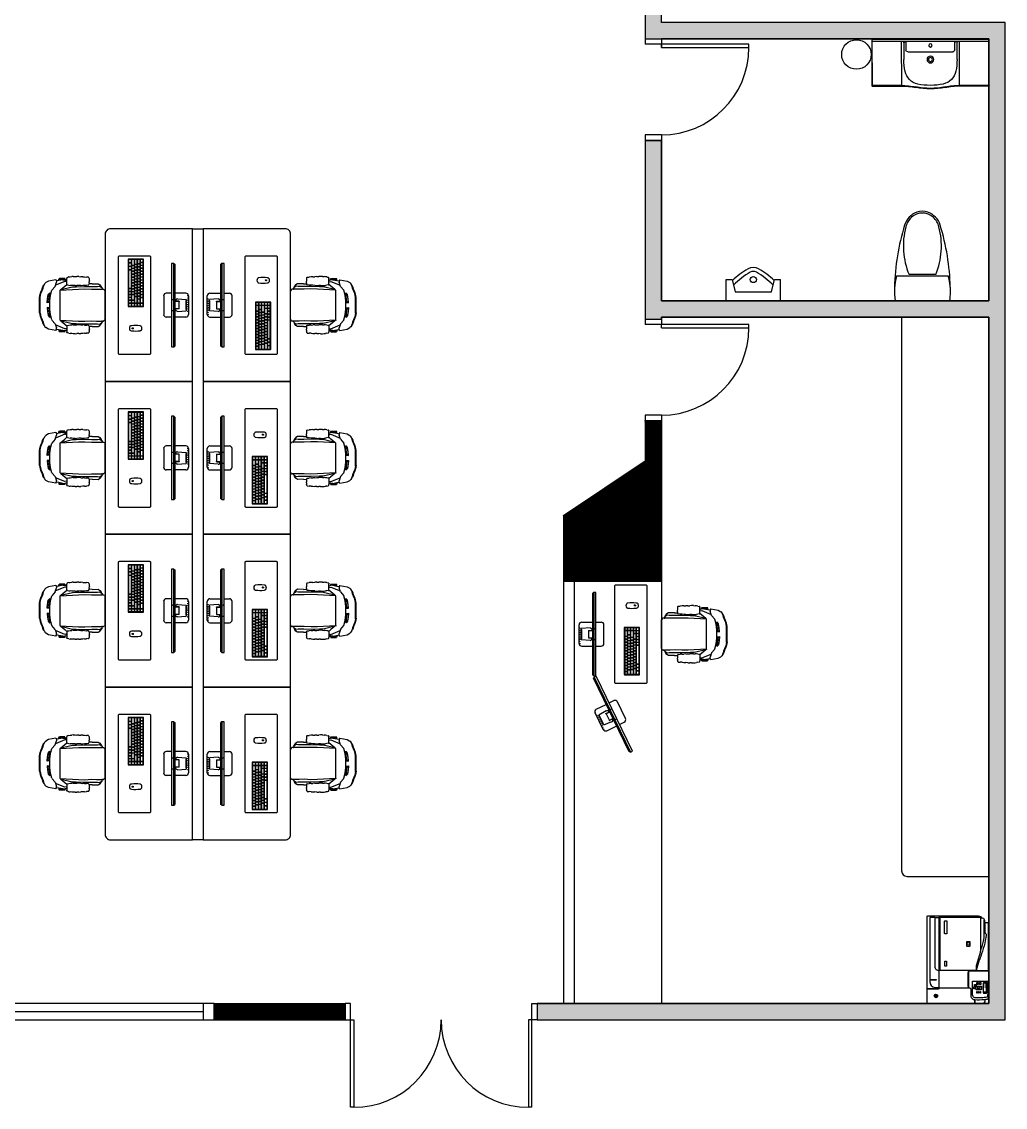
# Model space of a CAD drawing. Header units: centimetres. Extents: x 120 to 1760, y -2 to 1568.
# Drawn here: x 859 to 1760, y -2 to 993 of the extents above; entities that cross this region are included whole.
import ezdxf

# ---------------------------------------------------------------- set-up
doc = ezdxf.new("R2010")
doc.units = ezdxf.units.CM
doc.header["$MEASUREMENT"] = 0
for name, color, linetype in [('dwgmodels.com', 250, 'Continuous'), ('Furniture', 130, 'Continuous'), ('hatches', 166, 'Continuous'), ('SANTEH', 7, 'Continuous'), ('WIndows', 161, 'Continuous')]:
    doc.layers.add(name, color=color, linetype=linetype)

# ---------------------------------------------------------------- blocks, each defined once
blk = doc.blocks.new('Logo_Apple')
at = {"color": 0}
blk.add_lwpolyline([(1573, 1035, 0.60932574), (1668, -514, -0.13158971), (1143, -1402, -0.15253151), (846, -1554, -0.11925124), (661, -1541, -0.03241254), (435, -1453, 0.12443749), (138, -1397, 0.09953875), (-239, -1497, -0.08742046), (-451, -1559, -0.19162899), (-757, -1474, -0.0788772), (-1001, -1219, -0.16273057), (-1527, 270, -0.29917322), (-917, 1328, -0.21843141), (-209, 1340, 0.01759536), (9, 1258, 0.16365545), (191, 1258, 0.01485398), (341, 1313, -0.03626545), (651, 1413, -0.1104414), (932, 1418, -0.02065594), (1113, 1373, -0.14542297), (1502, 1122, -0.01539362), (1573, 1035)], format="xyb", dxfattribs=at)
blk.add_lwpolyline([(859, 2376, 0.40282968), (71, 1469, 0.40288947)], format="xyb", close=True, dxfattribs=at)
blk = doc.blocks.new('*U14')
blk.add_lwpolyline([(0.65, -0.75, 0.414214), (0.75, -0.65), (0.75, 0.65, 0.414214), (0.65, 0.75), (-0.65, 0.75, 0.414214), (-0.75, 0.65), (-0.75, -0.65, 0.414214), (-0.65, -0.75)], format="xyb", close=True)
blk = doc.blocks.new('*U15')
at = {"color": 0, "linetype": 'ByBlock', "lineweight": -2, "transparency": 16777216}
for p in [(0, 0), (1.55, 0), (3.1, 0), (4.65, 0), (6.2, 0), (7.75, 0), (9.3, 0), (10.85, 0), (12.4, 0), (13.95, 0), (15.5, 0), (17.05, 0)]:
    blk.add_blockref('*U14', p, dxfattribs=at)
blk = doc.blocks.new('*U16')
blk.add_lwpolyline([(0.65, -0.75, 0.414214), (0.75, -0.65), (0.75, 0.65, 0.414214), (0.65, 0.75), (-0.65, 0.75, 0.414214), (-0.75, 0.65), (-0.75, -0.65, 0.414214), (-0.65, -0.75)], format="xyb", close=True)
blk = doc.blocks.new('*U18')
at = {"color": 0, "linetype": 'ByBlock', "lineweight": -2, "transparency": 16777216}
for p in [(0, 0), (1.55, 0), (3.1, 0), (4.65, 0), (6.2, 0), (7.75, 0), (9.3, 0), (10.85, 0), (12.4, 0), (13.95, 0), (15.5, 0)]:
    blk.add_blockref('*U16', p, dxfattribs=at)
blk = doc.blocks.new('*U19')
blk.add_lwpolyline([(-0.78, -0.75), (0.78, -0.75, 0.414214), (0.88, -0.65), (0.88, 0.65, 0.414214), (0.78, 0.75), (-0.78, 0.75, 0.414214), (-0.88, 0.65), (-0.88, -0.65, 0.414214)], format="xyb", close=True)
blk = doc.blocks.new('*U20')
at = {"color": 0, "linetype": 'ByBlock', "lineweight": -2, "transparency": 16777216}
for p in [(0, 0), (1.8105, 0), (3.621, 0)]:
    blk.add_blockref('*U19', p, dxfattribs=at)
blk = doc.blocks.new('*U23')
blk.add_lwpolyline([(0.65, -0.75, 0.414214), (0.75, -0.65), (0.75, 0.65, 0.414214), (0.65, 0.75), (-0.65, 0.75, 0.414214), (-0.75, 0.65), (-0.75, -0.65, 0.414214), (-0.65, -0.75)], format="xyb", close=True)
blk = doc.blocks.new('*U21')
at = {"color": 0, "linetype": 'ByBlock', "lineweight": -2, "transparency": 16777216}
for p in [(0, 0), (1.55, 0), (3.1, 0), (4.65, 0), (6.2, 0), (7.75, 0), (9.3, 0), (10.85, 0), (12.4, 0), (13.95, 0)]:
    blk.add_blockref('*U23', p, dxfattribs=at)
blk = doc.blocks.new('*U26')
blk.add_lwpolyline([(0.65, -0.75, 0.414214), (0.75, -0.65), (0.75, 0.65, 0.414214), (0.65, 0.75), (-0.65, 0.75, 0.414214), (-0.75, 0.65), (-0.75, -0.65, 0.414214), (-0.65, -0.75)], format="xyb", close=True)
blk = doc.blocks.new('*U24')
at = {"color": 0, "linetype": 'ByBlock', "lineweight": -2, "transparency": 16777216}
for p in [(0, 0), (1.55, 0), (3.1, 0), (4.65, 0), (6.2, 0), (7.75, 0)]:
    blk.add_blockref('*U26', p, dxfattribs=at)
blk = doc.blocks.new('Gaming Keyboard')
for points in [[(1713.65, 1257.35, 0.414214), (1713.55, 1257.45), (1688.65, 1257.45, 0.414214), (1688.55, 1257.35), (1688.55, 1249.44, 0.414214), (1688.65, 1249.34), (1713.55, 1249.34, 0.414214), (1713.65, 1249.44)], [(1713.4, 1249.49, 0.414214), (1713.5, 1249.59), (1713.5, 1257.2, 0.414214), (1713.4, 1257.3), (1688.8, 1257.3, 0.414214), (1688.7, 1257.2), (1688.7, 1249.59, 0.414214), (1688.8, 1249.49)], [(1690.17, 1255.73, 0.414214), (1690.27, 1255.83), (1690.27, 1257.13, 0.414214), (1690.17, 1257.23), (1688.87, 1257.23, 0.414214), (1688.77, 1257.13), (1688.77, 1255.83, 0.414214), (1688.87, 1255.73)], [(1688.87, 1254.19), (1690.96, 1254.19, 0.414214), (1691.06, 1254.29), (1691.06, 1255.59, 0.414214), (1690.96, 1255.69), (1688.87, 1255.69, 0.414214), (1688.77, 1255.59), (1688.77, 1254.29, 0.414214)], [(1691.71, 1255.73, 0.414214), (1691.81, 1255.83), (1691.81, 1257.13, 0.414214), (1691.71, 1257.23), (1690.41, 1257.23, 0.414214), (1690.31, 1257.13), (1690.31, 1255.83, 0.414214), (1690.41, 1255.73)], [(1693.26, 1255.73, 0.414214), (1693.36, 1255.83), (1693.36, 1257.13, 0.414214), (1693.26, 1257.23), (1691.96, 1257.23, 0.414214), (1691.86, 1257.13), (1691.86, 1255.83, 0.414214), (1691.96, 1255.73)], [(1694.81, 1255.73, 0.414214), (1694.91, 1255.83), (1694.91, 1257.13, 0.414214), (1694.81, 1257.23), (1693.51, 1257.23, 0.414214), (1693.41, 1257.13), (1693.41, 1255.83, 0.414214), (1693.51, 1255.73)], [(1696.36, 1255.73, 0.414214), (1696.46, 1255.83), (1696.46, 1257.13, 0.414214), (1696.36, 1257.23), (1695.06, 1257.23, 0.414214), (1694.96, 1257.13), (1694.96, 1255.83, 0.414214), (1695.06, 1255.73)], [(1697.91, 1255.73, 0.414214), (1698.01, 1255.83), (1698.01, 1257.13, 0.414214), (1697.91, 1257.23), (1696.61, 1257.23, 0.414214), (1696.51, 1257.13), (1696.51, 1255.83, 0.414214), (1696.61, 1255.73)], [(1699.46, 1255.73, 0.414214), (1699.56, 1255.83), (1699.56, 1257.13, 0.414214), (1699.46, 1257.23), (1698.16, 1257.23, 0.414214), (1698.06, 1257.13), (1698.06, 1255.83, 0.414214), (1698.16, 1255.73)], [(1701.01, 1255.73, 0.414214), (1701.11, 1255.83), (1701.11, 1257.13, 0.414214), (1701.01, 1257.23), (1699.71, 1257.23, 0.414214), (1699.61, 1257.13), (1699.61, 1255.83, 0.414214), (1699.71, 1255.73)], [(1702.56, 1255.73, 0.414214), (1702.66, 1255.83), (1702.66, 1257.13, 0.414214), (1702.56, 1257.23), (1701.26, 1257.23, 0.414214), (1701.16, 1257.13), (1701.16, 1255.83, 0.414214), (1701.26, 1255.73)], [(1704.11, 1255.73, 0.414214), (1704.21, 1255.83), (1704.21, 1257.13, 0.414214), (1704.11, 1257.23), (1702.81, 1257.23, 0.414214), (1702.71, 1257.13), (1702.71, 1255.83, 0.414214), (1702.81, 1255.73)], [(1705.66, 1255.73, 0.414214), (1705.76, 1255.83), (1705.76, 1257.13, 0.414214), (1705.66, 1257.23), (1704.36, 1257.23, 0.414214), (1704.26, 1257.13), (1704.26, 1255.83, 0.414214), (1704.36, 1255.73)], [(1707.21, 1255.73, 0.414214), (1707.31, 1255.83), (1707.31, 1257.13, 0.414214), (1707.21, 1257.23), (1705.91, 1257.23, 0.414214), (1705.81, 1257.13), (1705.81, 1255.83, 0.414214), (1705.91, 1255.73)], [(1708.76, 1255.73, 0.414214), (1708.86, 1255.83), (1708.86, 1257.13, 0.414214), (1708.76, 1257.23), (1707.46, 1257.23, 0.414214), (1707.36, 1257.13), (1707.36, 1255.83, 0.414214), (1707.46, 1255.73)], [(1708.9, 1257.13), (1708.9, 1255.83, 0.414214), (1709, 1255.73), (1711.79, 1255.73, 0.414214), (1711.89, 1255.83), (1711.89, 1257.13, 0.414214), (1711.79, 1257.23), (1709, 1257.23, 0.414214)], [(1709.79, 1254.19), (1711.79, 1254.19, 0.414214), (1711.89, 1254.29), (1711.89, 1255.59, 0.414214), (1711.79, 1255.69), (1709.79, 1255.69, 0.414214), (1709.69, 1255.59), (1709.69, 1254.29, 0.414214)], [(1713.33, 1255.73, 0.414214), (1713.43, 1255.83), (1713.43, 1257.13, 0.414214), (1713.33, 1257.23), (1712.03, 1257.23, 0.414214), (1711.93, 1257.13), (1711.93, 1255.83, 0.414214), (1712.03, 1255.73)], [(1713.33, 1254.19, 0.414214), (1713.43, 1254.29), (1713.43, 1255.59, 0.414214), (1713.33, 1255.69), (1712.03, 1255.69, 0.414214), (1711.93, 1255.59), (1711.93, 1254.29, 0.414214), (1712.03, 1254.19)], [(1688.87, 1252.64), (1691.19, 1252.64, 0.414214), (1691.29, 1252.74), (1691.29, 1254.04, 0.414214), (1691.19, 1254.14), (1688.87, 1254.14, 0.414214), (1688.77, 1254.04), (1688.77, 1252.74, 0.414214)], [(1688.77, 1252.5), (1688.77, 1251.2, 0.414214), (1688.87, 1251.1), (1691.75, 1251.1, 0.414214), (1691.85, 1251.2), (1691.85, 1252.5, 0.414214), (1691.75, 1252.6), (1688.87, 1252.6, 0.414214)], [(1694.3, 1249.56), (1704.04, 1249.56, 0.414214), (1704.14, 1249.66), (1704.14, 1250.96, 0.414214), (1704.04, 1251.06), (1694.3, 1251.06, 0.414214), (1694.2, 1250.96), (1694.2, 1249.66, 0.414214)], [(1707.38, 1251.2, 0.414214), (1707.48, 1251.1), (1710.23, 1251.1, 0.414214), (1710.33, 1251.2), (1710.33, 1252.5, 0.414214), (1710.23, 1252.6), (1707.48, 1252.6, 0.414214), (1707.38, 1252.5)], [(1711.79, 1252.64, 0.414214), (1711.89, 1252.74), (1711.89, 1254.04, 0.414214), (1711.79, 1254.14), (1708.47, 1254.14, 0.414214), (1708.37, 1254.04), (1708.37, 1252.74, 0.414214), (1708.47, 1252.64)], [(1711.78, 1251.1, 0.414214), (1711.88, 1251.2), (1711.88, 1252.5, 0.414214), (1711.78, 1252.6), (1710.48, 1252.6, 0.414214), (1710.38, 1252.5), (1710.38, 1251.2, 0.414214), (1710.48, 1251.1)], [(1713.33, 1252.64, 0.414214), (1713.43, 1252.74), (1713.43, 1254.04, 0.414214), (1713.33, 1254.14), (1712.03, 1254.14, 0.414214), (1711.93, 1254.04), (1711.93, 1252.74, 0.414214), (1712.03, 1252.64)], [(1713.33, 1251.1, 0.414214), (1713.43, 1251.2), (1713.43, 1252.5, 0.414214), (1713.33, 1252.6), (1712.03, 1252.6, 0.414214), (1711.93, 1252.5), (1711.93, 1251.2, 0.414214), (1712.03, 1251.1)]]:
    blk.add_lwpolyline(points, format="xyb", close=True)
for name, p in [('*U15', (1691.85, 1254.94)), ('*U20', (1689.65, 1250.31)), ('*U18', (1692.08, 1253.39)), ('*U21', (1692.64, 1251.85)), ('*U24', (1704.93, 1250.31))]:
    blk.add_blockref(name, p)
blk = doc.blocks.new('iMac 27_top persp_dwgmodels.com')
at = {"layer": 'dwgmodels.com', "color": 0}
blk.add_lwpolyline([(233.3, -112.2, -0.198798), (246.3, -121.7, -0.10516), (247, -123.8, -0.060397), (247.5, -195.7, -0.156139), (242.2, -207.5, -0.13832), (236, -211.3, -0.081219), (222.7, -213, -0.081219), (209.4, -211.3, -0.13832), (203.2, -207.5, -0.156139), (197.9, -195.7, -0.060397), (198.4, -123.8, -0.10516), (199.1, -121.7, -0.198798), (212.1, -112.2, -0.111855)], format="xyb", close=True, dxfattribs=at)
at = {"xscale": 16.18889660343129, "yscale": 16.18889660343129, "zscale": 16.18889660343129}
blk.add_blockref('Gaming Keyboard', (-27706.2, -20451.1), dxfattribs=at)
at = {"layer": 'dwgmodels.com', "color": 0, "xscale": 0.002856511494637426, "yscale": 0.002856511494637426, "zscale": 0.002856511494637426}
blk.add_blockref('Logo_Apple', (223.3, -186.6), dxfattribs=at)
blk = doc.blocks.new('gamingchairplan')
at = {"layer": 'Furniture'}
for p, q in [((0.403, 0.634), (0.379, 0.623)), ((0.43, 0.638), (0.394, 0.623)), ((0.437, 0.647), (0.403, 0.634)), ((0.47, 0.646), (0.43, 0.638)), ((0.476, 0.652), (0.437, 0.647)), ((0.659, 0.646), (0.47, 0.646)), ((0.653, 0.652), (0.476, 0.652)), ((0.653, 0.652), (0.692, 0.647)), ((0.659, 0.646), (0.699, 0.638)), ((0.692, 0.647), (0.726, 0.634)), ((0.699, 0.638), (0.735, 0.623)), ((0.726, 0.634), (0.75, 0.623)), ((0.269, 0.462), (0.285, 0.547)), ((0.285, 0.547), (0.302, 0.58)), ((0.313, 0.59), (0.302, 0.58)), ((0.325, 0.597), (0.313, 0.59)), ((0.332, 0.602), (0.325, 0.597)), ((0.329, 0.599), (0.325, 0.597)), ((0.346, 0.605), (0.329, 0.599)), ((0.329, 0.599), (0.332, 0.602)), ((0.342, 0.611), (0.332, 0.602)), ((0.332, 0.602), (0.332, 0.601)), ((0.358, 0.617), (0.342, 0.611)), ((0.368, 0.612), (0.346, 0.605)), ((0.346, 0.471), (0.391, 0.51)), ((0.379, 0.623), (0.358, 0.617)), ((0.394, 0.623), (0.368, 0.612)), ((0.425, 0.538), (0.422, 0.533)), ((0.525, 0.537), (0.422, 0.533)), ((0.442, 0.553), (0.425, 0.538)), ((0.449, 0.551), (0.438, 0.535)), ((0.525, 0.539), (0.438, 0.535)), ((0.495, 0.561), (0.442, 0.553)), ((0.498, 0.558), (0.449, 0.551)), ((0.525, 0.565), (0.495, 0.561)), ((0.523, 0.561), (0.498, 0.558)), ((0.523, 0.561), (0.525, 0.56)), ((0.536, 0.563), (0.525, 0.565)), ((0.525, 0.539), (0.525, 0.56)), ((0.525, 0.56), (0.528, 0.558)), ((0.528, 0.558), (0.525, 0.539)), ((0.534, 0.538), (0.525, 0.537)), ((0.534, 0.538), (0.536, 0.563)), ((0.593, 0.563), (0.604, 0.565)), ((0.595, 0.538), (0.593, 0.563)), ((0.595, 0.538), (0.604, 0.537)), ((0.604, 0.56), (0.601, 0.558)), ((0.601, 0.558), (0.604, 0.539)), ((0.604, 0.565), (0.634, 0.561)), ((0.606, 0.561), (0.604, 0.56)), ((0.604, 0.539), (0.604, 0.56)), ((0.604, 0.539), (0.691, 0.535)), ((0.604, 0.537), (0.707, 0.533)), ((0.606, 0.561), (0.631, 0.558)), ((0.631, 0.558), (0.68, 0.551)), ((0.634, 0.561), (0.687, 0.553)), ((0.68, 0.551), (0.691, 0.535)), ((0.687, 0.553), (0.704, 0.538)), ((0.704, 0.538), (0.707, 0.533)), ((0.735, 0.623), (0.761, 0.612)), ((0.783, 0.471), (0.738, 0.51)), ((0.75, 0.623), (0.771, 0.617)), ((0.761, 0.612), (0.783, 0.605)), ((0.771, 0.617), (0.787, 0.611)), ((0.783, 0.605), (0.8, 0.599)), ((0.787, 0.611), (0.797, 0.602)), ((0.8, 0.599), (0.797, 0.602)), ((0.797, 0.602), (0.797, 0.601)), ((0.797, 0.602), (0.804, 0.597)), ((0.8, 0.599), (0.804, 0.597)), ((0.804, 0.597), (0.816, 0.59)), ((0.816, 0.59), (0.827, 0.58)), ((0.844, 0.547), (0.827, 0.58)), ((0.86, 0.462), (0.844, 0.547)), ((0.263, 0.427), (0.254, 0.422)), ((0.254, 0.359), (0.254, 0.422)), ((0.276, 0.427), (0.263, 0.427)), ((0.263, 0.354), (0.263, 0.427)), ((0.268, 0.38), (0.276, 0.427)), ((0.269, 0.462), (0.281, 0.454)), ((0.276, 0.427), (0.282, 0.454)), ((0.281, 0.454), (0.282, 0.454)), ((0.282, 0.454), (0.298, 0.454)), ((0.288, 0.359), (0.333, 0.467)), ((0.346, 0.471), (0.298, 0.454)), ((0.383, 0.403), (0.344, 0.357)), ((0.383, 0.403), (0.35, 0.269)), ((0.39, 0.412), (0.378, 0.2)), ((0.39, 0.412), (0.383, 0.403)), ((0.391, 0.414), (0.39, 0.412)), ((0.738, 0.414), (0.391, 0.414)), ((0.738, 0.414), (0.744, 0.414)), ((0.738, 0.414), (0.739, 0.412)), ((0.739, 0.412), (0.751, 0.2)), ((0.739, 0.412), (0.746, 0.403)), ((0.746, 0.403), (0.779, 0.269)), ((0.746, 0.403), (0.785, 0.357)), ((0.783, 0.471), (0.831, 0.454)), ((0.841, 0.359), (0.796, 0.467)), ((0.847, 0.454), (0.831, 0.454)), ((0.848, 0.454), (0.847, 0.454)), ((0.853, 0.427), (0.847, 0.454)), ((0.86, 0.462), (0.848, 0.454)), ((0.853, 0.427), (0.866, 0.427)), ((0.861, 0.38), (0.853, 0.427)), ((0.866, 0.427), (0.875, 0.422)), ((0.866, 0.354), (0.866, 0.427)), ((0.875, 0.359), (0.875, 0.422)), ((0.231, 0.261), (0.232, 0.278)), ((0.231, 0.261), (0.231, 0.238)), ((0.234, 0.295), (0.232, 0.278)), ((0.236, 0.311), (0.234, 0.295)), ((0.236, 0.311), (0.24, 0.328)), ((0.241, 0.33), (0.24, 0.328)), ((0.242, 0.332), (0.241, 0.33)), ((0.244, 0.333), (0.242, 0.332)), ((0.244, 0.333), (0.254, 0.336)), ((0.254, 0.359), (0.263, 0.354)), ((0.279, 0.336), (0.254, 0.336)), ((0.263, 0.354), (0.272, 0.354)), ((0.268, 0.38), (0.272, 0.354)), ((0.272, 0.354), (0.274, 0.343)), ((0.279, 0.336), (0.274, 0.343)), ((0.293, 0.336), (0.279, 0.336)), ((0.293, 0.336), (0.288, 0.359)), ((0.313, 0.336), (0.293, 0.336)), ((0.322, 0.334), (0.313, 0.336)), ((0.324, 0.334), (0.322, 0.334)), ((0.323, 0.333), (0.322, 0.334)), ((0.323, 0.333), (0.325, 0.332)), ((0.344, 0.357), (0.324, 0.334)), ((0.327, 0.33), (0.325, 0.332)), ((0.328, 0.328), (0.327, 0.33)), ((0.328, 0.328), (0.331, 0.311)), ((0.331, 0.311), (0.334, 0.295)), ((0.335, 0.278), (0.334, 0.295)), ((0.336, 0.261), (0.335, 0.278)), ((0.336, 0.238), (0.336, 0.261)), ((0.35, 0.269), (0.349, 0.225)), ((0.779, 0.269), (0.779, 0.225)), ((0.785, 0.357), (0.805, 0.334)), ((0.793, 0.261), (0.794, 0.278)), ((0.793, 0.261), (0.793, 0.238)), ((0.795, 0.295), (0.794, 0.278)), ((0.798, 0.311), (0.795, 0.295)), ((0.801, 0.328), (0.798, 0.311)), ((0.802, 0.33), (0.801, 0.328)), ((0.804, 0.332), (0.802, 0.33)), ((0.806, 0.333), (0.804, 0.332)), ((0.805, 0.334), (0.807, 0.334)), ((0.806, 0.333), (0.807, 0.334)), ((0.807, 0.334), (0.816, 0.336)), ((0.816, 0.336), (0.836, 0.336)), ((0.836, 0.336), (0.841, 0.359)), ((0.836, 0.336), (0.85, 0.336)), ((0.85, 0.336), (0.855, 0.343)), ((0.85, 0.336), (0.875, 0.336)), ((0.857, 0.354), (0.855, 0.343)), ((0.861, 0.38), (0.857, 0.354)), ((0.866, 0.354), (0.857, 0.354)), ((0.875, 0.359), (0.866, 0.354)), ((0.885, 0.333), (0.875, 0.336)), ((0.885, 0.333), (0.887, 0.332)), ((0.887, 0.332), (0.888, 0.33)), ((0.889, 0.328), (0.888, 0.33)), ((0.893, 0.311), (0.889, 0.328)), ((0.893, 0.311), (0.895, 0.295)), ((0.897, 0.278), (0.895, 0.295)), ((0.898, 0.261), (0.897, 0.278)), ((0.898, 0.238), (0.898, 0.261)), ((0.231, 0.238), (0.232, 0.216)), ((0.232, 0.194), (0.232, 0.216)), ((0.232, 0.194), (0.233, 0.172)), ((0.234, 0.149), (0.233, 0.172)), ((0.234, 0.149), (0.235, 0.127)), ((0.235, 0.127), (0.237, 0.105)), ((0.332, 0.127), (0.33, 0.105)), ((0.333, 0.149), (0.332, 0.127)), ((0.334, 0.172), (0.333, 0.149)), ((0.334, 0.172), (0.335, 0.194)), ((0.335, 0.194), (0.336, 0.216)), ((0.336, 0.238), (0.336, 0.216)), ((0.349, 0.225), (0.347, 0.128)), ((0.347, 0.128), (0.348, 0.044)), ((0.378, 0.2), (0.376, 0.124)), ((0.751, 0.2), (0.753, 0.124)), ((0.779, 0.225), (0.782, 0.128)), ((0.782, 0.128), (0.781, 0.044)), ((0.793, 0.238), (0.793, 0.216)), ((0.794, 0.194), (0.793, 0.216)), ((0.795, 0.172), (0.794, 0.194)), ((0.795, 0.172), (0.796, 0.149)), ((0.797, 0.127), (0.796, 0.149)), ((0.797, 0.127), (0.799, 0.105)), ((0.893, 0.127), (0.892, 0.105)), ((0.893, 0.127), (0.895, 0.149)), ((0.895, 0.149), (0.896, 0.172)), ((0.897, 0.194), (0.896, 0.172)), ((0.898, 0.238), (0.897, 0.216)), ((0.897, 0.194), (0.897, 0.216)), ((0.239, 0.083), (0.237, 0.105)), ((0.24, 0.08), (0.239, 0.083)), ((0.24, 0.08), (0.241, 0.078)), ((0.244, 0.077), (0.241, 0.078)), ((0.244, 0.077), (0.254, 0.075)), ((0.254, 0.075), (0.264, 0.074)), ((0.264, 0.074), (0.274, 0.073)), ((0.274, 0.073), (0.284, 0.072)), ((0.294, 0.073), (0.284, 0.072)), ((0.304, 0.074), (0.294, 0.073)), ((0.304, 0.074), (0.314, 0.075)), ((0.324, 0.077), (0.314, 0.075)), ((0.315, 0.04), (0.314, 0.075)), ((0.314, 0.075), (0.314, 0.075)), ((0.315, 0.04), (0.314, -0.03)), ((0.326, 0.078), (0.324, 0.077)), ((0.328, 0.08), (0.326, 0.078)), ((0.329, 0.083), (0.328, 0.08)), ((0.33, 0.105), (0.329, 0.083)), ((0.348, 0.044), (0.348, -0.024)), ((0.376, 0.124), (0.379, 0.045)), ((0.379, 0.045), (0.379, -0.012)), ((0.753, 0.124), (0.749, 0.045)), ((0.749, 0.045), (0.75, -0.012)), ((0.781, 0.044), (0.781, -0.024)), ((0.8, 0.083), (0.799, 0.105)), ((0.801, 0.08), (0.8, 0.083)), ((0.801, 0.08), (0.803, 0.078)), ((0.805, 0.077), (0.803, 0.078)), ((0.805, 0.077), (0.815, 0.075)), ((0.814, 0.04), (0.815, 0.075)), ((0.814, 0.04), (0.815, -0.03)), ((0.815, 0.075), (0.825, 0.074)), ((0.815, 0.075), (0.815, 0.075)), ((0.825, 0.074), (0.835, 0.073)), ((0.835, 0.073), (0.845, 0.072)), ((0.855, 0.073), (0.845, 0.072)), ((0.855, 0.073), (0.865, 0.074)), ((0.865, 0.074), (0.875, 0.075)), ((0.885, 0.077), (0.875, 0.075)), ((0.885, 0.077), (0.888, 0.078)), ((0.889, 0.08), (0.888, 0.078)), ((0.89, 0.083), (0.889, 0.08)), ((0.89, 0.083), (0.892, 0.105)), ((0.314, -0.03), (0.327, -0.051)), ((0.327, -0.051), (0.349, -0.065)), ((0.349, -0.065), (0.329, -0.051)), ((0.348, -0.024), (0.344, -0.051)), ((0.344, -0.051), (0.364, -0.076)), ((0.364, -0.076), (0.349, -0.065)), ((0.364, -0.076), (0.373, -0.078)), ((0.379, -0.081), (0.373, -0.078)), ((0.373, -0.078), (0.379, -0.08)), ((0.379, -0.012), (0.379, -0.051)), ((0.379, -0.051), (0.379, -0.074)), ((0.379, -0.08), (0.379, -0.074)), ((0.379, -0.08), (0.379, -0.081)), ((0.379, -0.081), (0.379, -0.092)), ((0.73, -0.112), (0.399, -0.112)), ((0.75, -0.012), (0.75, -0.051)), ((0.75, -0.051), (0.75, -0.074)), ((0.75, -0.08), (0.75, -0.074)), ((0.75, -0.081), (0.756, -0.078)), ((0.756, -0.078), (0.75, -0.08)), ((0.75, -0.08), (0.75, -0.081)), ((0.75, -0.081), (0.75, -0.092)), ((0.765, -0.076), (0.756, -0.078)), ((0.785, -0.051), (0.765, -0.076)), ((0.765, -0.076), (0.78, -0.065)), ((0.802, -0.051), (0.78, -0.065)), ((0.78, -0.065), (0.8, -0.051)), ((0.781, -0.024), (0.785, -0.051)), ((0.815, -0.03), (0.802, -0.051))]:
    blk.add_line(p, q, dxfattribs=at)
for centre, radius, start, end in [((0.564, -0.106), 0.64, 74.2921, 105.7079), ((0.399, -0.092), 0.02, 180, 270), ((0.73, -0.092), 0.02, 270, 0)]:
    blk.add_arc(centre, radius, start, end, dxfattribs=at)
blk = doc.blocks.new('HPprint_front')
at = {"color": 0}
for points in [[(234.5, 276.8), (255.1, 276.8, -0.425519), (256.2, 275.7), (256.2, 3.7, -0.472418), (251.7, 0), (-251.7, 0, -0.429109), (-254.5, 2.9), (-254.5, 296.6, -0.13531), (-249.7, 314, -0.288486), (-243.4, 317.2), (-242.7, 323.5, -0.259599), (-237.5, 330.9, -0.068215), (-229.2, 333.6, -0.004888), (-216.5, 335.6), (-216.5, 355.3, -0.435669), (-213.7, 358, -0.647858)], [(-243.4, 317.2), (-243.9, 313.2, 0.013483), (-244.1, 310.6, -0.3581), (-244.7, 309.9, 3.116785)], [(-233.1, 330.9), (-148.1, 330.9, -0.051153), (-108.6, 325.9, -0.000172), (-46.6, 309.4, -1.176475)], [(-213.7, 358), (145.6, 358, -0.018364), (227.5, 355, -0.273446), (229.4, 353.7, -0.062859), (230.9, 348.9, -0.016498), (233.1, 333.6, -0.043918), (234.5, 276.8, -0.379837), (214.8, 257.2), (178.5, 257.2, 0.395041), (164.9, 244.5, -0.393843), (162.8, 242.5, -0.002073), (67.4, 242.5, -0.415099), (65, 245), (65, 354.9, -0.457824), (67.4, 356.9), (69, 356.9)], [(-159.6, 334.4, 0.175282), (-149.8, 342.3, -0.248272), (-148.1, 343.3, -0.060193), (-127.3, 341.8, -0.043084), (-5.2, 306.8, 0.028497), (49.8, 289.3, 0.034703), (62.4, 287, 0.056161)], [(163.4, 239.9, -0.026803), (162.9, 239.9, -0.002073), (67.4, 239.9, -0.414449), (62.4, 245), (62.4, 354.9, -0.027217), (62.4, 355.4)], [(162.9, 344.7), (138.9, 344.7, 0.414214), (137.4, 343.2), (137.4, 329.2, 0.397909), (139.1, 327.6), (162.9, 327.6)], [(162.9, 344.7), (186.9, 344.7, -0.414214), (188.4, 343.2), (188.4, 329.2, -0.397909), (186.8, 327.6), (162.9, 327.6)], [(219.4, 276.5), (219.4, 315.3, 0.049332), (216, 349.4, 0.307333), (212.5, 352.9, 0.034639), (201.6, 354.1, 2.762267)], [(232.7, 336.9), (242.4, 335.6, -0.256403), (252.9, 327.8, -0.099958), (255, 318.9, 0.00164), (256.1, 287.8, -0.013169), (256.2, 279.4, -0.390863), (255.3, 278.4), (234.6, 278.4)], [(-244.7, 309.9), (-52.1, 309.9, -0.081438), (-41.3, 308.1), (30.1, 286.6, 0.046355), (36.3, 285.4), (60.3, 285.4, -0.480268), (62.4, 282.8), (62.4, 70.8)], [(-243.7, 44.6), (-245.5, 44.6, 0.359754), (-246.7, 43.5), (-246.7, 19.7, 0.411734), (-242.2, 15.1), (127.1, 15.1, 0.379672), (161.8, 46), (161.8, 69.5)], [(167.1, 0), (167.1, 66, 0.358533), (162.5, 69.5), (-243.7, 69.5), (-243.7, 44.6), (38.9, 44.6, 0.425213), (62.9, 69.5, -8.197027)], [(-226.6, 113.9, -0.414214), (-225.1, 115.4), (-152.5, 115.4, -0.414214), (-150.9, 113.9), (-150.9, 103.5)], [(-150.9, 103.5, -0.414214), (-152.5, 102), (-225.1, 102, -0.414214), (-226.6, 103.5), (-226.6, 113.9)], [(161.8, 69.5, 0.398296), (164.9, 72.3, 14.030842)], [(169.6, 0), (169.6, 66.3, 0.276564), (164.8, 71.7, 0.276564)], [(211.1, 54.1), (211.1, 50.9, -1), (210.3, 50.9), (210.3, 54.1, -1), (211.1, 54.1)]]:
    blk.add_lwpolyline(points, format="xyb", dxfattribs=at)
for points in [[(-216.5, 335.6), (-156.8, 335.6)], [(-213.7, 355.4), (62.4, 355.4)], [(207.1, 264.2), (124.1, 264.2), (124.1, 354.1), (201.6, 354.1)], [(-246.3, 308.3), (-246.3, 75.2)], [(164.9, 238.4), (164.9, 72.3)], [(-243.7, 71.1), (-243.7, 73.7), (-254.5, 73.7)], [(-243.7, 69.5), (-243.7, 71.1), (-254.5, 71.1)], [(-243.7, 73.7), (62.4, 73.7)]]:
    blk.add_lwpolyline(points, dxfattribs=at)
for points in [[(138.1, 325.9), (190.8, 325.9, 0.414214), (193.9, 328.9), (193.9, 346, 0.414214), (192.3, 347.5), (133.5, 347.5, 0.414214), (132, 346), (132, 332, 0.414214)], [(132.6, 311, -0.414214), (134.2, 312.6), (142.8, 312.6, -0.414214), (144.3, 311), (144.3, 306.5, -0.414214), (142.8, 305), (134.2, 305, -0.414214), (132.6, 306.5)], [(132.6, 296, -0.414214), (134.2, 297.5), (142.8, 297.5, -0.414214), (144.3, 296), (144.3, 291.4, -0.414214), (142.8, 289.9), (134.2, 289.9, -0.414214), (132.6, 291.4)], [(143.9, 283.5, -0.414214), (145.4, 285.1), (152.2, 285.1, -0.414214), (153.7, 283.5), (153.7, 276.8, -0.414214), (152.2, 275.3), (145.4, 275.3, -0.414214), (143.9, 276.8)], [(153.9, 314.2, -0.414214), (155.5, 315.7), (172.8, 315.7, -0.414214), (174.4, 314.2), (174.4, 286.8, -0.414214), (172.8, 285.3), (155.5, 285.3, -0.414214), (153.9, 286.8)], [(158.3, 278.1, -0.414214), (159.8, 279.6), (168.5, 279.6, -0.414214), (170, 278.1), (170, 273.5, -0.414214), (168.5, 272), (159.8, 272, -0.414214), (158.3, 273.5)], [(158.4, 303.9, -0.414214), (160.8, 306.3), (167.5, 306.3, -0.414214), (169.9, 303.9), (169.9, 297.2, -0.414214), (167.5, 294.8), (160.8, 294.8, -0.414214), (158.4, 297.2)], [(-80.4, 249.2, -0.414214), (-77.3, 246.2), (-77.3, 233.9, -0.414214), (-80.4, 230.8), (-103.3, 230.8, -0.414214), (-106.3, 233.9), (-106.3, 246.2, -0.414214), (-103.3, 249.2)], [(119.3, 24.2, -1), (114.3, 24.2), (114.3, 50, -1), (119.3, 50)]]:
    blk.add_lwpolyline(points, format="xyb", close=True, dxfattribs=at)
for points in [[(185.6, 311.3), (195.3, 311.3), (195.3, 309), (185.6, 309)], [(185.6, 301.3), (195.3, 301.3), (195.3, 299), (185.6, 299)], [(185.6, 290.9), (195.3, 290.9), (195.3, 288.6), (185.6, 288.6)], [(7.9, 112), (38.1, 112), (38.1, 102.8), (7.9, 102.8)]]:
    blk.add_lwpolyline(points, close=True, dxfattribs=at)
for centre, radius in [((138.5, 293.7), 2.66), ((-91.8, 240), 7.92), ((210.7, 51.4), 10.5), ((210.7, 51.4), 7.1)]:
    blk.add_circle(centre, radius, dxfattribs=at)
for centre, radius, start, end in [((-244.7, 308.3), 1.54, 90, 180), ((207.1, 276.5), 12.3, 270, 0), ((163.4, 238.4), 1.54, 0, 90), ((-244.7, 75.2), 1.54, 180, 270), ((210.7, 51.4), 3.22, 135.00853, 44.99147), ((208.8, 53.3), 0.489, 315.00853, 135.00853), ((210.7, 51.4), 2.25, 135.00853, 44.99147), ((212.6, 53.3), 0.489, 44.99147, 224.99147)]:
    blk.add_arc(centre, radius, start, end, dxfattribs=at)
blk = doc.blocks.new('Dell S2340T 23-Inch 10-point Multi-Touch Monitor')
at = {"color": 0}
for p, q in [((-77.3, -17.2), (-77.3, -88.7)), ((-40.1, -70.4), (-36, -14.3)), ((-29.2, -14.3), (-29.2, -17.2)), ((-28.6, -14.3), (-28.6, -16.6)), ((-24.6, -60.1), (-24.6, -82.1)), ((-24.6, -60.1), (-24, -60.1)), ((-24, -60.1), (-24, -88.7)), ((-24, -62.9), (24, -62.9)), ((24, -60.1), (24, -88.7)), ((24, -60.1), (24.6, -60.1)), ((24.6, -60.1), (24.6, -82.1)), ((28.6, -14.3), (28.6, -16.6)), ((29.2, -14.3), (29.2, -17.2)), ((40.1, -70.4), (36, -14.3)), ((77.3, -17.2), (77.3, -88.7)), ((-268.9, -94.4), (-264.1, -88.7)), ((-264.1, -88.7), (264.1, -88.7)), ((-77.3, -108.7), (-77.3, -143.1)), ((77.3, -108.7), (77.3, -143.1)), ((268.9, -94.4), (264.1, -88.7))]:
    blk.add_line(p, q, dxfattribs=at)
for points in [[(-60.1, 0), (60.1, 0)], [(-36, -14.3), (36, -14.3)], [(-29.2, -17.2), (29.2, -17.2)], [(-28.6, -16.6), (28.6, -16.6)], [(-268.9, -108.7), (268.9, -108.7), (268.9, -94.4), (-268.9, -94.4), (-268.9, -108.7)], [(-60.1, -160.2), (60.1, -160.2)]]:
    blk.add_lwpolyline(points, dxfattribs=at)
for points in [[(-40.1, -70.4, 0.263666), (-36.6, -80.4), (-33.6, -82.1), (-24.6, -82.1)], [(40.1, -70.4, -0.263666), (36.6, -80.4), (33.6, -82.1), (24.6, -82.1)]]:
    blk.add_lwpolyline(points, format="xyb", dxfattribs=at)
for centre, radius in [((-60.7, -3.8), 1.73), ((-46.4, -3.8), 1.73), ((-32.1, -3.8), 1.73), ((-17.8, -3.8), 1.73), ((-3.5, -3.8), 1.73), ((10.8, -3.8), 1.73), ((25.1, -3.8), 1.73), ((39.4, -3.8), 1.73), ((-35.8, -101.6), 1.14), ((35.8, -101.6), 1.14)]:
    blk.add_circle(centre, radius, dxfattribs=at)
for centre, start, end in [((-60.1, -17.2), 90, 180), ((60.1, -17.2), 0, 90), ((-60.1, -143.1), 180, 270), ((60.1, -143.1), 270, 0)]:
    blk.add_arc(centre, 17.2, start, end, dxfattribs=at)
blk = doc.blocks.new('PISUARS3')
for p, q in [((-234, 0), (234, 0)), ((-234, 0), (-234, -182)), ((234, 0), (234, -182)), ((-156, -78), (-182, -182)), ((156, -78), (-156, -78)), ((182, -182), (156, -78)), ((-182, -182), (-234, -182)), ((234, -182), (182, -182))]:
    blk.add_line(p, q)
blk.add_circle((0, -182), 26)
for centre, radius, start, end in [((310.3, 348.8), 716.4, 226.8228, 240.2549), ((312.7, 347.1), 682.2, 224.9704, 240.2549), ((-312.7, 347.1), 682.2, 299.745, 315.0295), ((-310.3, 348.8), 716.4, 299.7451, 313.1771), ((0, -194.2), 91, 240.2552, 299.7448), ((0, -200.1), 52, 240.255, 299.745)]:
    blk.add_arc(centre, radius, start, end)
blk = doc.blocks.new('s_02')
at = {"layer": 'SANTEH', "color": 4}
for p, q in [((-520.5, -2.8), (-519.8, -209.5)), ((-520.5, -2.8), (-519.8, -209.5)), ((0, 0), (-519.4, -1.7)), ((0, 0), (-519.4, -1.7)), ((-517.6, -207.3), (-518.3, -5)), ((-1, -11.7), (-518.3, -13.5)), ((-517.2, -3.9), (-2.2, -2.2)), ((-387.2, -207.9), (-387.9, -13)), ((-378.3, -17.4), (-378.1, -92.6)), ((-368.3, -17.3), (-368.2, -50.3)), ((-150.9, -49.6), (-151, -16.6)), ((-140.7, -91.8), (-141, -16.6)), ((-131.4, -12.2), (-130.8, -207.1)), ((-1.1, -3.3), (-0.4, -205.6)), ((1.8, -207.7), (1.1, -1.1)), ((1.8, -207.7), (1.1, -1.1)), ((-360.4, -58.1), (-158.7, -57.4)), ((-518.7, -210.5), (-389.4, -210.1)), ((-518.7, -210.5), (-389.4, -210.1)), ((-389.4, -207.9), (-516.6, -208.4)), ((-1.5, -206.6), (-128.6, -207.1)), ((-128.6, -209.2), (0.7, -208.8)), ((-128.6, -209.2), (0.7, -208.8))]:
    blk.add_line(p, q, dxfattribs=at)
at = {"layer": 'SANTEH', "color": 4, "extrusion": (0, 0, -1)}
for centre, major_axis, start_param, end_param in [((0, -1.1), (0, -1.09), 3.141593, 4.712389), ((0, -1.1), (0, -1.09), 3.141593, 4.712389), ((-519.4, -2.8), (0, -1.09), 1.570796, 3.141593), ((-519.4, -2.8), (0, -1.09), 1.570796, 3.141593), ((-517.2, -5), (0, -1.09), 1.570796, 3.141593), ((-374, -17.3), (0.01, -4.35), 1.570796, 3.141593), ((-372.7, -17.3), (0.01, -4.35), 3.141593, 4.712389), ((-259.6, -29.1), (0.03, -7.61), 1.570796326742689, 7.853981633922276), ((-146.6, -16.6), (0.01, -4.35), 1.570796, 3.141593), ((-145.3, -16.6), (0.01, -4.35), 3.141593, 4.712389), ((-2.2, -3.3), (0, -1.09), 3.141593, 4.712389), ((-128, -91.8), (0.8, -250.2), 1.359365, 1.570796), ((-360.4, -50.3), (0.03, -7.83), 0, 1.570796), ((-259.4, -92.2), (0.1, -15.2), 1.570796326791235, 7.853981633970822), ((-259.4, -92.2), (0.03, -8.7), 1.570796326873691, 7.853981634053278), ((-158.7, -49.6), (0.03, -7.83), -1.570796, 0), ((-390.8, -92.7), (0.8, -250.2), -1.570796, -1.359365), ((-218.1, -129.1), (0.2, -73.7), -1.359365, -0.211723), ((-300.4, -129.4), (0.2, -73.7), 0.211723, 1.359365), ((-518.7, -209.5), (0, -1.09), 0, 1.570796), ((-518.7, -209.5), (0, -1.09), 0, 1.570796), ((-516.6, -207.3), (0, -1.09), 0, 1.570796), ((-388.3, -539.7), (1.1, -331.7), 3.141593, 3.34093), ((-388.3, -539.7), (1.1, -329.5), 3.141593, 3.34093), ((-388.3, -539.7), (1.1, -329.5), 3.141593, 3.34093), ((-260.1, 106.8), (1.1, -329.5), -0.199337, 0.199337), ((-260.1, 106.8), (1.1, -329.5), -0.199337, 0.199337), ((-260.1, 106.8), (1.1, -327.4), -0.199337, 0.199337), ((-259.9, 62.3), (0.9, -269.6), -0.211723, 0.211723), ((-127.5, -538.8), (1.1, -331.7), 2.942255, 3.141593), ((-127.5, -538.8), (1.1, -329.5), 2.942255, 3.141593), ((-127.5, -538.8), (1.1, -329.5), 2.942255, 3.141593), ((-1.5, -205.6), (0, -1.09), 4.712389, 6.283185), ((0.7, -207.7), (0, -1.09), 4.712389, 6.283185), ((0.7, -207.7), (0, -1.09), 4.712389, 6.283185)]:
    blk.add_ellipse(centre, major_axis=major_axis, ratio=0.99914, start_param=start_param, end_param=end_param, dxfattribs=at)
blk = doc.blocks.new('S_36')
at = {"layer": 'SANTEH', "color": 4}
for p, q in [((-466, 450), (466, 450)), ((239, 471), (-239, 471)), ((-491, 0), (491, 0))]:
    blk.add_line(p, q, dxfattribs=at)
blk.add_lwpolyline([(-466, 450), (-491, 337), (-503, 227), (-503, 112), (-491, 0)], dxfattribs=at)
for centre, radius, start, end in [((27, 1250), 364, 110.4524, 162.7523), ((0, 1290), 286, 46.8543, 133.1457), ((0, 1323), 286, 69.5476, 110.4524), ((-27, 1250), 364, 17.2477, 69.5476), ((52, 1235), 362, 133.1457, 165.2214), ((-52, 1235), 362, 14.7786, 46.8543), ((3549, 157), 4051, 162.7523, 178.7776), ((996, 985), 1338, 165.2214, 202.6263), ((-996, 985), 1338, 337.3737, 14.7786), ((-3549, 157), 4051, 1.2224, 17.2477), ((-525, 169), 1030, 7.7399, 15.822), ((-525, 169), 1030, 350.5377, 7.7399)]:
    blk.add_arc(centre, radius, start, end, dxfattribs=at)

msp = doc.modelspace()

# ---------------------------------------------------------------- hatches: boundary and pattern name
at = {"layer": 'hatches'}
h = msp.add_hatch(dxfattribs=at)
h.set_pattern_fill('ANSI31', color=256)
h.paths.add_polyline_path([(960.38, 1450.17), (945.38, 1450.17), (945.38, 1207.17), (945.38, 1192.17), (960.38, 1192.17), (1430.38, 1192.17), (1430.38, 1042.17), (1090.38, 1042.17), (1090.38, 1027.17), (1430.38, 1027.17), (1430.38, 992.17), (1430.38, 977.17), (1445.38, 977.17), (1745.38, 977.17), (1745.38, 737.17), (1445.38, 737.17), (1445.38, 884.17), (1430.38, 884.17), (1430.38, 722.47), (1430.38, 720.35), (1445.38, 720.35), (1445.38, 722.17), (1745.38, 722.17), (1745.38, 93.17), (1691.36, 93.17), (1331.38, 93.17), (1331.38, 78.17), (1760.38, 78.17), (1760.38, 992.17), (1445.38, 992.17), (1445.38, 1553.17), (1445.38, 1568.17), (120.38, 1568.17), (120.38, 78.17), (135.38, 78.17), (135.38, 93.17), (135.38, 1192.17), (605.38, 1192.17), (620.38, 1192.17), (620.38, 1207.17), (620.38, 1450.17), (605.38, 1450.17), (605.38, 1207.17), (135.38, 1207.17), (135.38, 1302.37), (135.38, 1397.58), (135.38, 1553.17), (605.38, 1553.17), (605.38, 1543.17), (620.38, 1543.17), (620.38, 1553.17), (945.38, 1553.17), (945.38, 1543.17), (960.38, 1543.17), (960.38, 1544.99), (960.38, 1553.17), (1430.38, 1553.17), (1430.38, 1207.17), (1335.17, 1207.17), (1253.93, 1207.17), (1172.69, 1207.17), (1077.48, 1207.17), (960.38, 1207.17)], flags=17)
h.paths.add_polyline_path([(960.38, 1450.17), (945.38, 1450.17), (945.38, 1207.17), (945.38, 1192.17), (960.38, 1192.17), (1430.38, 1192.17), (1430.38, 1042.17), (1090.38, 1042.17), (1090.38, 1027.17), (1430.38, 1027.17), (1430.38, 992.17), (1430.38, 977.17), (1445.38, 977.17), (1745.38, 977.17), (1745.38, 737.17), (1445.38, 737.17), (1445.38, 884.17), (1430.38, 884.17), (1430.38, 720.35), (1445.38, 720.35), (1445.38, 722.17), (1745.38, 722.17), (1745.38, 93.17), (1691.36, 93.17), (1331.38, 93.17), (1331.38, 78.17), (1760.38, 78.17), (1760.38, 992.17), (1445.38, 992.17), (1445.38, 1553.17), (1445.38, 1568.17), (120.38, 1568.17), (120.38, 78.17), (135.38, 78.17), (135.38, 93.17), (135.38, 1192.17), (605.38, 1192.17), (620.38, 1192.17), (620.38, 1207.17), (620.38, 1450.17), (605.38, 1450.17), (605.38, 1207.17), (135.38, 1207.17), (135.38, 1302.37), (135.38, 1397.58), (135.38, 1553.17), (605.38, 1553.17), (605.38, 1543.17), (620.38, 1543.17), (620.38, 1553.17), (945.38, 1553.17), (945.38, 1543.17), (960.38, 1543.17), (960.38, 1544.99), (960.38, 1553.17), (1430.38, 1553.17), (1430.38, 1207.17), (1335.17, 1207.17), (1253.93, 1207.17), (1172.69, 1207.17), (1077.48, 1207.17), (960.38, 1207.17)], flags=17)
h = msp.add_hatch(dxfattribs=at)
h.set_pattern_fill('ANSI31', color=256)
h.paths.add_polyline_path([(1445.38, 1553.17), (1445.38, 1568.17), (120.38, 1568.17), (120.38, 78.17), (135.38, 78.17), (135.38, 93.17), (135.38, 1192.17), (605.38, 1192.17), (620.38, 1192.17), (620.38, 1207.17), (620.38, 1450.17), (605.38, 1450.17), (605.38, 1207.17), (135.38, 1207.17), (135.38, 1302.37), (135.38, 1397.58), (135.38, 1553.17), (605.38, 1553.17), (605.38, 1543.17), (620.38, 1543.17), (620.38, 1553.17), (945.38, 1553.17), (945.38, 1543.17), (960.38, 1543.17), (960.38, 1544.99), (960.38, 1553.17), (1430.38, 1553.17), (1430.38, 1207.17), (1335.17, 1207.17), (1253.93, 1207.17), (1172.69, 1207.17), (1077.48, 1207.17), (960.38, 1207.17), (960.38, 1450.17), (945.38, 1450.17), (945.38, 1207.17), (945.38, 1192.17), (960.38, 1192.17), (1430.38, 1192.17), (1430.38, 1042.17), (1090.38, 1042.17), (1090.38, 1027.17), (1430.38, 1027.17), (1430.38, 992.17), (1430.38, 977.17), (1445.38, 977.17), (1745.38, 977.17), (1745.38, 737.17), (1445.38, 737.17), (1445.38, 884.17), (1430.38, 884.17), (1430.38, 722.47), (1430.38, 720.35), (1445.38, 720.35), (1445.38, 722.17), (1745.38, 722.17), (1745.38, 93.17), (1691.36, 93.17), (1331.38, 93.17), (1331.38, 78.17), (1760.38, 78.17), (1760.38, 992.17), (1445.38, 992.17)])
h = msp.add_hatch(dxfattribs=at)
h.set_pattern_fill('ANSI31', color=256)
h.paths.add_polyline_path([(1445.38, 480.17), (1445.38, 627.35), (1430.38, 627.35), (1430.38, 590.17), (1355.38, 540.17), (1355.38, 480.17)])
h = msp.add_hatch(dxfattribs=at)
h.set_pattern_fill('ANSI31', color=256)
h.paths.add_polyline_path([(1155.38, 78.17), (1155.38, 93.17), (1035.38, 93.17), (1035.38, 78.17)])

# ---------------------------------------------------------------- linework, layer by layer
for p, q in [((1445.38, 977.17), (1445.38, 969.17)), ((1430.38, 889.17), (1430.38, 722.47)), ((1430.38, 722.47), (1430.38, 720.35)), ((1445.38, 722.17), (1445.38, 720.35)), ((1745.38, 722.17), (1665.38, 722.17)), ((1665.38, 722.17), (1665.38, 214.73)), ((1430.38, 627.35), (1430.38, 590.17)), ((1445.38, 627.35), (1445.38, 480.17)), ((1430.38, 590.17), (1355.38, 540.17)), ((1355.38, 540.17), (1355.38, 480.17)), ((1355.38, 480.17), (1445.38, 480.17)), ((1355.38, 480.17), (1355.38, 93.17)), ((1365.38, 480.17), (1365.38, 93.17)), ((1445.38, 480.17), (1445.38, 93.17)), ((1670.38, 209.73), (1745.38, 209.73))]:
    msp.add_line(p, q)
for points in [[(1331.38, 78.17), (1760.38, 78.17), (1760.38, 992.17), (1445.38, 992.17), (1445.38, 1553.17), (1445.38, 1568.17), (120.38, 1568.17), (120.38, 78.17), (135.38, 78.17)], [(945.38, 1455.17), (945.38, 1207.17), (945.38, 1192.17), (960.38, 1192.17), (1430.38, 1192.17), (1430.38, 1042.17), (1090.38, 1042.17), (1090.38, 1027.17), (1430.38, 1027.17), (1430.38, 992.17), (1430.38, 977.17)], [(1445.38, 889.17), (1445.38, 737.17), (1745.38, 737.17), (1745.38, 977.17), (1445.38, 977.17)], [(1331.38, 93.17), (1745.38, 93.17), (1745.38, 722.17), (1445.38, 722.17)], [(1035.38, 93.17), (1155.38, 93.17)], [(1035.38, 78.17), (1155.38, 78.17)]]:
    msp.add_lwpolyline(points)
msp.add_arc((1670.38, 214.73), 5, 180, 270)
at = {"layer": 'Furniture'}
for p, q in [((1015.38, 803.17), (1025.38, 803.17)), ((1025.38, 243.17), (1015.38, 243.17))]:
    msp.add_line(p, q, dxfattribs=at)
msp.add_lwpolyline([(1430.38, 1027.17), (1430.38, 992.17), (1430.38, 977.17), (1445.38, 977.17), (1745.38, 977.17), (1745.38, 737.17), (1445.38, 737.17), (1445.38, 884.17), (1430.38, 884.17), (1430.38, 722.47), (1430.38, 720.35), (1445.38, 720.35), (1445.38, 722.17), (1745.38, 722.17), (1745.38, 93.17), (1691.36, 93.17), (1331.38, 93.17), (1331.38, 78.17), (1760.38, 78.17), (1760.38, 992.17), (1445.38, 992.17), (1445.38, 1553.17)], dxfattribs=at)
for points in [[(935.38, 663.17), (1015.38, 663.17), (1015.38, 803.17), (940.38, 803.17, 0.414214), (935.38, 798.17)], [(1100.38, 803.17), (1025.38, 803.17), (1025.38, 663.17), (1105.38, 663.17), (1105.38, 798.17, 0.414214)], [(947.34, 777.17), (947.34, 689.17, 0.414214), (948.34, 688.17), (976.34, 688.17, 0.414214), (977.34, 689.17), (977.34, 777.17, 0.414214), (976.34, 778.17), (948.34, 778.17, 0.414214)], [(1093.42, 689.17), (1093.42, 777.17, 0.414214), (1092.42, 778.17), (1064.42, 778.17, 0.414214), (1063.42, 777.17), (1063.42, 689.17, 0.414214), (1064.42, 688.17), (1092.42, 688.17, 0.414214)], [(947.34, 637.17), (947.34, 549.17, 0.414214), (948.34, 548.17), (976.34, 548.17, 0.414214), (977.34, 549.17), (977.34, 637.17, 0.414214), (976.34, 638.17), (948.34, 638.17, 0.414214)], [(1093.42, 549.17), (1093.42, 637.17, 0.414214), (1092.42, 638.17), (1064.42, 638.17, 0.414214), (1063.42, 637.17), (1063.42, 549.17, 0.414214), (1064.42, 548.17), (1092.42, 548.17, 0.414214)], [(947.34, 497.17), (947.34, 409.17, 0.414214), (948.34, 408.17), (976.34, 408.17, 0.414214), (977.34, 409.17), (977.34, 497.17, 0.414214), (976.34, 498.17), (948.34, 498.17, 0.414214)], [(1093.42, 409.17), (1093.42, 497.17, 0.414214), (1092.42, 498.17), (1064.42, 498.17, 0.414214), (1063.42, 497.17), (1063.42, 409.17, 0.414214), (1064.42, 408.17), (1092.42, 408.17, 0.414214)], [(1432.28, 387.67), (1432.28, 475.67, 0.414214), (1431.28, 476.67), (1403.28, 476.67, 0.414214), (1402.28, 475.67), (1402.28, 387.67, 0.414214), (1403.28, 386.67), (1431.28, 386.67, 0.414214)], [(940.38, 243.17), (1015.38, 243.17), (1015.38, 383.17), (935.38, 383.17), (935.38, 248.17, 0.414214)], [(1105.38, 383.17), (1025.38, 383.17), (1025.38, 243.17), (1100.38, 243.17, 0.414214), (1105.38, 248.17)], [(947.34, 357.17), (947.34, 269.17, 0.414214), (948.34, 268.17), (976.34, 268.17, 0.414214), (977.34, 269.17), (977.34, 357.17, 0.414214), (976.34, 358.17), (948.34, 358.17, 0.414214)], [(1093.42, 269.17), (1093.42, 357.17, 0.414214), (1092.42, 358.17), (1064.42, 358.17, 0.414214), (1063.42, 357.17), (1063.42, 269.17, 0.414214), (1064.42, 268.17), (1092.42, 268.17, 0.414214)]]:
    msp.add_lwpolyline(points, format="xyb", close=True, dxfattribs=at)
for points in [[(935.38, 523.17), (1015.38, 523.17), (1015.38, 663.17), (935.38, 663.17)], [(1105.38, 663.17), (1025.38, 663.17), (1025.38, 523.17), (1105.38, 523.17)], [(935.38, 383.17), (1015.38, 383.17), (1015.38, 523.17), (935.38, 523.17)], [(1105.38, 523.17), (1025.38, 523.17), (1025.38, 383.17), (1105.38, 383.17)]]:
    msp.add_lwpolyline(points, close=True, dxfattribs=at)
msp.add_circle((1623.95, 962.84), 13.52, dxfattribs=at)
at = {"layer": 'WIndows'}
for p, q in [((1430.38, 977.17), (1445.38, 977.17)), ((1430.38, 977.17), (1430.38, 972.17)), ((1445.38, 977.17), (1445.38, 972.17)), ((1445.38, 972.17), (1430.38, 972.17)), ((1525.38, 972.17), (1445.38, 972.17)), ((1445.38, 969.17), (1445.38, 972.17)), ((1445.38, 969.17), (1525.38, 969.17)), ((1525.38, 969.17), (1525.38, 972.17)), ((1445.38, 889.17), (1430.38, 889.17)), ((1430.38, 889.17), (1430.38, 884.17)), ((1445.38, 889.17), (1445.38, 884.17)), ((1430.38, 884.17), (1445.38, 884.17)), ((1430.38, 720.35), (1430.38, 715.35)), ((1430.38, 720.35), (1445.38, 720.35)), ((1445.38, 720.35), (1445.38, 715.35)), ((1445.38, 715.35), (1430.38, 715.35)), ((1525.38, 715.35), (1445.38, 715.35)), ((1445.38, 712.35), (1445.38, 715.35)), ((1445.38, 712.35), (1525.38, 712.35)), ((1525.38, 712.35), (1525.38, 715.35)), ((1445.38, 632.35), (1430.38, 632.35)), ((1430.38, 632.35), (1430.38, 627.35)), ((1430.38, 627.35), (1445.38, 627.35)), ((1445.38, 632.35), (1445.38, 627.35)), ((1025.38, 93.17), (145.38, 93.17)), ((1035.38, 93.17), (1025.38, 93.17)), ((1025.38, 93.17), (1025.38, 78.17)), ((1035.38, 78.17), (1035.38, 93.17)), ((1160.38, 93.17), (1155.38, 93.17)), ((1155.38, 93.17), (1155.38, 78.17)), ((1160.38, 78.17), (1160.38, 93.17)), ((1326.38, 93.17), (1331.38, 93.17)), ((1326.38, 78.17), (1326.38, 93.17)), ((1331.38, 93.17), (1331.38, 78.17)), ((1025.38, 85.67), (145.38, 85.67)), ((145.38, 78.17), (1025.38, 78.17)), ((1025.38, 78.17), (1035.38, 78.17)), ((1155.38, 78.17), (1160.38, 78.17)), ((1160.38, -1.83), (1160.38, 78.17)), ((1160.38, 78.17), (1163.38, 78.17)), ((1163.38, 78.17), (1163.38, -1.83)), ((1326.38, 78.17), (1323.38, 78.17)), ((1323.38, 78.17), (1323.38, -1.83)), ((1326.38, -1.83), (1326.38, 78.17)), ((1331.38, 78.17), (1326.38, 78.17)), ((1163.38, -1.83), (1160.38, -1.83)), ((1326.38, -1.78), (1323.38, -1.83))]:
    msp.add_line(p, q, dxfattribs=at)
for centre, start, end in [((1445.38, 969.17), 270, 0), ((1445.38, 712.35), 270, 0), ((1163.38, 78.17), 270, 0), ((1323.38, 78.17), 180, 270)]:
    msp.add_arc(centre, 80, start, end, dxfattribs=at)

# ---------------------------------------------------------------- block references
at = {"layer": 'Furniture', "xscale": 0.2058122490244169, "yscale": 0.2058122490244169, "zscale": 0.2058122490244169}
msp.add_blockref('s_02', (1745.15, 977.17), dxfattribs=at)
at = {"layer": 'Furniture', "color": 4, "xscale": 0.05101879167003415, "yscale": 0.05101879167003415, "zscale": 0.05101879167003415}
msp.add_blockref('S_36', (1684.38, 737.17), dxfattribs=at)
at = {"layer": 'Furniture', "color": 130, "xscale": 0.1067520349690783, "yscale": 0.1067520349690783, "zscale": 0.1067520349690783}
for p, rotation in [((980.63, 735.77), 270), ((1063.04, 732.13), 89.99999999999999), ((980.63, 595.77), 270), ((1060.13, 590.57), 89.99999999999999), ((980.63, 455.77), 270), ((1060.13, 450.57), 89.99999999999999), ((1401.11, 434.11), 89.99999999999999), ((980.63, 315.77), 270), ((1060.13, 310.57), 89.99999999999999)]:
    msp.add_blockref('iMac 27_top persp_dwgmodels.com', p, dxfattribs=dict(at, rotation=rotation))
at = {"layer": 'Furniture'}
for name, p, xscale, yscale, zscale, rotation in [('Dell S2340T 23-Inch 10-point Multi-Touch Monitor', (1011.77, 733.17), 0.1418108627155057, 0.1418108627155057, 0.1418108627155057, 270), ('Dell S2340T 23-Inch 10-point Multi-Touch Monitor', (1028.98, 733.17), 0.1418108627155057, 0.1418108627155057, 0.1418108627155057, 90), ('PISUARS3', (1529.46, 737.17), 0.1068733738299062, 0.1068733738299062, 0.1068733738299062, 180), ('gamingchairplan', (926.58, 777.49), -78.52533606227294, 78.52533606227294, 78.52533606227294, 90), ('gamingchairplan', (1114.18, 777.49), 78.52533606227294, 78.52533606227294, 78.52533606227294, 270), ('Dell S2340T 23-Inch 10-point Multi-Touch Monitor', (1011.77, 593.17), 0.1418108627155057, 0.1418108627155057, 0.1418108627155057, 270), ('Dell S2340T 23-Inch 10-point Multi-Touch Monitor', (1028.98, 593.17), 0.1418108627155057, 0.1418108627155057, 0.1418108627155057, 90), ('gamingchairplan', (926.58, 637.49), -78.52533606227294, 78.52533606227294, 78.52533606227294, 90), ('gamingchairplan', (1114.18, 637.49), 78.52533606227294, 78.52533606227294, 78.52533606227294, 270), ('Dell S2340T 23-Inch 10-point Multi-Touch Monitor', (1011.77, 453.17), 0.1418108627155057, 0.1418108627155057, 0.1418108627155057, 270), ('Dell S2340T 23-Inch 10-point Multi-Touch Monitor', (1028.98, 453.17), 0.1418108627155057, 0.1418108627155057, 0.1418108627155057, 90), ('gamingchairplan', (926.58, 497.49), -78.52533606227294, 78.52533606227294, 78.52533606227294, 90), ('gamingchairplan', (1114.18, 497.49), 78.52533606227294, 78.52533606227294, 78.52533606227294, 270), ('Dell S2340T 23-Inch 10-point Multi-Touch Monitor', (1369.8, 431.67), 0.1418108627155057, 0.1418108627155057, 0.1418108627155057, 90), ('gamingchairplan', (1454.18, 476), 78.52533606227294, 78.52533606227294, 78.52533606227294, 270), ('Dell S2340T 23-Inch 10-point Multi-Touch Monitor', (1388.13, 352.03), 0.1418108627155058, 0.1418108627155058, 0.1418108627155058, 115.9109047818509), ('Dell S2340T 23-Inch 10-point Multi-Touch Monitor', (1011.77, 313.17), 0.1418108627155057, 0.1418108627155057, 0.1418108627155057, 270), ('Dell S2340T 23-Inch 10-point Multi-Touch Monitor', (1028.98, 313.17), 0.1418108627155057, 0.1418108627155057, 0.1418108627155057, 90), ('gamingchairplan', (926.58, 357.49), -78.52533606227294, 78.52533606227294, 78.52533606227294, 90), ('gamingchairplan', (1114.18, 357.49), 78.52533606227294, 78.52533606227294, 78.52533606227294, 270), ('HPprint_front', (1688.75, 133.39), 0.1573872544725925, 0.1573872544725925, 0.1573872544725925, 270)]:
    msp.add_blockref(name, p, dxfattribs=dict(at, xscale=xscale, yscale=yscale, zscale=zscale, rotation=rotation))

doc.saveas('drawing.dxf')
